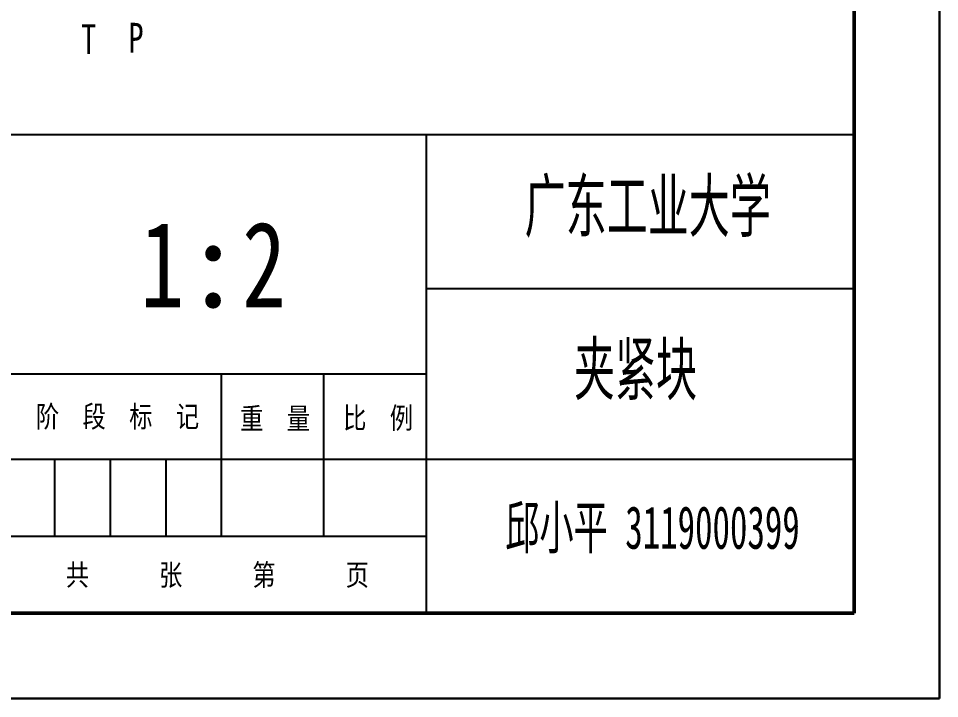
# Model space of a CAD drawing. Header units: millimetres. Extents: x 13 to 433, y -11 to 286.
# Drawn here: x 325.2 to 432.9, y -10.6 to 69 of the extents above; entities that cross this region are included whole.
import ezdxf

# ---------------------------------------------------------------- set-up
doc = ezdxf.new("R2010")
doc.units = ezdxf.units.MM
doc.layers.add('5', color=7, linetype='Continuous')
doc.layers.add('总内框线', color=7, linetype='Continuous', lineweight=50)
doc.layers.add('总外框线', color=7, linetype='Continuous', lineweight=30)
doc.styles.get("Standard").update_dxf_attribs({"font": '', "height": 2})
doc.styles.add('陈杰（2）', font='gbenor.shx', dxfattribs={"width": 0.8, "bigfont": 'gbcbig.shx'})
doc.styles.get('Standard').set_extended_font_data('HYSWLongFangSong')

msp = doc.modelspace()

# ---------------------------------------------------------------- linework, layer by layer
for p, q in [((242.8997, 55.4154), (422.8997, 55.4154)), ((372.8997, -0.5846), (372.8997, 55.4154)), ((372.8997, 37.4154), (422.8997, 37.4154)), ((242.8997, 27.4154), (372.8997, 27.4154)), ((348.8997, 8.4154), (348.8997, 27.4154)), ((360.8997, 8.4154), (360.8997, 27.4154)), ((322.8997, 17.4154), (372.8997, 17.4154)), ((329.3997, 17.4154), (329.3997, 8.4154)), ((335.8997, 17.4154), (335.8997, 8.4154)), ((342.3997, 17.4154), (342.3997, 8.4154)), ((372.8997, 17.4154), (422.8997, 17.4154)), ((322.8997, 8.4154), (372.8997, 8.4154)), ((422.8997, -0.5846), (242.8997, -0.5846))]:
    msp.add_line(p, q)
at = {"layer": '5'}
for p, q in [((432.8997, 286.4154), (432.8997, -10.5846)), ((422.8997, 276.4154), (422.8997, -0.5846)), ((422.8997, 55.4154), (422.8997, -0.5846)), ((422.8997, -0.5846), (22.8997, -0.5846)), ((432.8997, -10.5846), (12.8997, -10.5846))]:
    msp.add_line(p, q, dxfattribs=at)
at = {"layer": '总内框线'}
for p, q in [((422.8997, 276.4154), (422.8997, -0.5846)), ((422.8997, -0.5846), (22.8997, -0.5846))]:
    msp.add_line(p, q, dxfattribs=at)
at = {"layer": '总外框线'}
for p, q in [((432.8997, 286.4154), (432.8997, -10.5846)), ((432.8997, -10.5846), (12.8997, -10.5846))]:
    msp.add_line(p, q, dxfattribs=at)

# ---------------------------------------------------------------- texts
at = {"attachment_point": 1}
for s, width, gutter_width, insert, char_height in [('T', 9.167789, 28.4552, (332.4855, 68.3251), 3.5), ('P', 15.355617, 28.4552, (338.0181, 68.489), 3.5), ('{\\fHYSWLongFangSong|b0|i0|c134|p2;1\\fNSimSun|b0|i0|c134|p49;:\\fHYSWLongFangSong|b0|i0|c134|p2;2}', 50, 17.5, (339.4274, 45.2144), 10)]:
    msp.add_mtext_dynamic_manual_height_columns(s, width=width, gutter_width=gutter_width, heights=[0], dxfattribs=dict(at, insert=insert, char_height=char_height))
at = {"width": 93.019286, "attachment_point": 1, "style": '陈杰（2）'}
for s, insert, char_height in [('{\\fHYSWLongFangSong|b0|i0|c134|p2;广东工业大学}', (384.3673, 50.0737), 6), ('{\\fHYSWLongFangSong|b0|i0|c134|p2;夹紧块}', (390.1285, 30.9964), 6), ('{\\fSimSun|b0|i0|c134|p2;阶\u3000段\u3000标\u3000记}', (327.2037, 23.6679), 2.5), ('{\\fSimSun|b0|i0|c134|p2;重\u3000量}', (351.0865, 23.4394), 2.5), ('{\\fSimSun|b0|i0|c134|p2;比\u3000例}', (363.1385, 23.509), 2.5), ('{\\fHYSWLongFangSong|b0|i0|c134|p2;邱小平 3119000399}', (382.0983, 11.9429), 5), ('{\\fSimSun|b0|i0|c134|p2;共\u3000\u3000\u3000张\u3000\u3000\u3000第\u3000\u3000\u3000页}', (330.6969, 5.1429), 2.5)]:
    msp.add_mtext(s, dxfattribs=dict(at, insert=insert, char_height=char_height))

doc.saveas('drawing.dxf')
